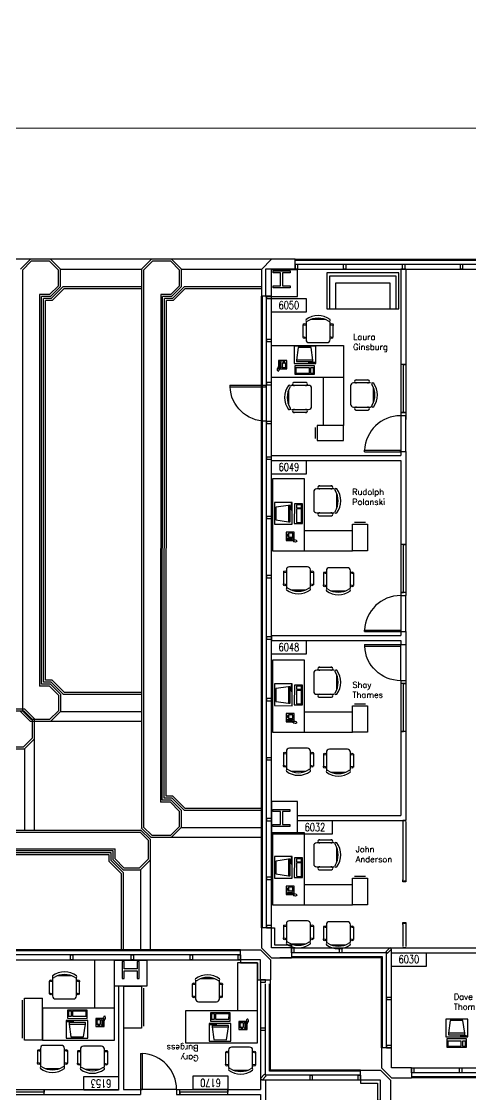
# Model space of a CAD drawing. Header units: millimetres. Extents: x 489553472 to 489553809, y 110504095 to 110504426.
# Drawn here: x 489553538.9 to 489553583.9, y 110504319.1 to 110504426.3 of the extents above; entities that cross this region are included whole.
import ezdxf
from ezdxf.enums import TextEntityAlignment as Align

# ---------------------------------------------------------------- set-up
doc = ezdxf.new("R2010")
doc.units = ezdxf.units.MM
for name, color, linetype in [('CHAIRS', 4, 'Continuous'), ('CPU', 6, 'Continuous'), ('DIM', 3, 'Continuous'), ('E-B-FURR', 6, 'Continuous'), ('E-B-GLAZ', 72, 'Continuous'), ('E-B-MULL', 8, 'Continuous'), ('E-B-SHEL', 2, 'Continuous'), ('E-C-HEAD', 5, 'Continuous'), ('E-F-DOOR', 3, 'Continuous'), ('E-F-SILL', 8, 'Continuous'), ('E-F-TERR', 4, 'Continuous'), ('E-S-COLM', 8, 'Continuous'), ('EMPLOYEE', 1, 'Continuous'), ('FURNITURE', 3, 'Continuous'), ('PANELS_201', 6, 'Continuous'), ('PHONES', 4, 'Continuous'), ('RMNUM', 40, 'Continuous')]:
    doc.layers.add(name, color=color, linetype=linetype)
doc.styles.add('ARCHITXT', font='simplex.shx')
doc.styles.add('ROMANS', font='romans', dxfattribs={"width": 0.75, "height": 8})
doc.styles.get("Standard").update_dxf_attribs({"font": 'arial.ttf'})
doc.dimstyles.new('ISO-25', dxfattribs={"dimscale": 3, "dimtxt": 2.5, "dimasz": 2.5, "dimexe": 1.25, "dimexo": 0.625, "dimtad": 1, "dimdsep": 46, "dimtxsty": 'Standard', "dimcen": 2.5, "dimadec": 0, "dimazin": 0, "dimtfac": 1, "dimtmove": 0, "dimatfit": 3, "dimfxl": 0, "dimarcsym": 0})

# ---------------------------------------------------------------- blocks, each defined once
blk = doc.blocks.new('DR-36')
for p, q in [((0, 36), (0, 0)), ((0, 36), (1.5, 36)), ((1.5, 36), (1.5, 0)), ((0, 0), (1.5, 0))]:
    blk.add_line(p, q)
blk.add_arc((0, 0), 36, 0, 87.6141)
blk = doc.blocks.new('RMNUM')
at = {"layer": 'RMNUM'}
blk.add_lwpolyline([(-16.33354, 6.674702), (18.388073, 6.674702), (18.388073, -6.982766), (-16.33354, -6.982766), (-16.33354, 6.674702)], dxfattribs=at)
at = {"layer": 'RMNUM', "style": 'ROMANS', "width": 0.75}
blk.add_attdef('NUMBER', text='', height=8, dxfattribs=at).set_placement((1.027267, 0.114097), align=Align.MIDDLE_CENTER)
blk = doc.blocks.new('RECTANG')
for p, q in [((1, 1), (0, 1)), ((0, 1), (0, 0)), ((1, 0), (1, 1)), ((0, 0), (1, 0))]:
    blk.add_line(p, q)
blk = doc.blocks.new('FNPHONE')
for p, q in [((-9.1, 0.2), (-9.7, 0)), ((-8.9, 0.6), (-9.5, 0.4)), ((-8.7, 1), (-9.3, 0.8)), ((-8.5, 1.4), (-9.1, 1.2)), ((-8.3, 1.8), (-8.9, 1.6)), ((-7.1, 0.6), (-7.5, -0.6)), ((-7.3, 6.5), (-7.3, 1.5)), ((-6.3, 6.5), (-6.3, 1.5)), ((-3.9, 4.8), (-3.9, 4.8)), ((-3.9, 3.9), (-3.9, 3.9)), ((-3.9, 3), (-3.9, 3)), ((-3.9, 2), (-3.9, 2)), ((-2.9, 4.8), (-2.9, 4.8)), ((-2.9, 3.9), (-2.9, 3.9)), ((-2.9, 3), (-2.9, 3)), ((-2.9, 2), (-2.9, 2)), ((-2, 4.8), (-2, 4.8)), ((-2, 3.9), (-2, 3.9)), ((-2, 3), (-2, 3)), ((-2, 2), (-2, 2)), ((-9.3, -0.2), (-9.9, -0.4)), ((-9.3, -0.6), (-9.9, -0.8)), ((-9.3, -1), (-9.9, -1.2)), ((-9.3, -1.4), (-9.9, -1.6)), ((-9.1, -1.8), (-9.7, -2)), ((-8.9, -2.2), (-9.5, -2.4)), ((-8.4, -2.5), (-9, -2.7)), ((-7.9, -2), (-8.5, -2.2)), ((-7.7, -1.6), (-8.3, -1.8)), ((-7.5, -1.2), (-8.1, -1.4)), ((-7.3, -0.8), (-7.9, -1))]:
    blk.add_line(p, q)
for centre, start, end in [((-6.8, 6.5), 298.4915, 241.5085), ((-6.8, 1.5), 118.4915, 61.5085)]:
    blk.add_arc(centre, 1.05, start, end)
for p, xscale, yscale, zscale in [((-8.2, 0), 8.20528234483245, 8.104073169521023, 8.20528234483245), ((-4.8, 1.3), 3.75, 4.375, 3.75), ((-4, 6.7), 2.03125, 0.46875, 2.03125)]:
    blk.add_blockref('RECTANG', p, dxfattribs=dict(xscale=xscale, yscale=yscale, zscale=zscale))
blk = doc.blocks.new('DESK3')
for p, q in [((72, 0), (0, 0)), ((0, 0), (0, -80)), ((72, -32), (72, 0)), ((0, -32), (72, -32)), ((20, -80), (20, -32)), ((0, -80), (20, -80))]:
    blk.add_line(p, q)
blk = doc.blocks.new('FC15X27A')
for p, q in [((7.53125, 0), (-7.53125, 0)), ((-7.53125, 0), (-7.53125, -26.5)), ((7.53125, -26.5), (7.53125, 0)), ((-7.53125, -26.5), (7.53125, -26.5)), ((-5.53125, -28.5), (5.53125, -28.5))]:
    blk.add_line(p, q)
blk = doc.blocks.new('CHAIR7')
for p, q in [((20, 12), (3, 12)), ((5.1, 15), (17.9, 15)), ((0, 9), (0, -9)), ((23, -7.4), (23, 7.4)), ((3, -12), (20, -12)), ((5.1, -15), (17.9, -15))]:
    blk.add_line(p, q)
for centre, radius, start, end in [((3, 9), 3, 90, 180), ((5.6, 13.5), 1.56, 73.7398, 286.2602), ((17.4, 13.5), 1.56, 253.7398, 106.2602), ((20, 9), 3, 62.4156, 90), ((22.3, 11.1), 1.1, 53.3099, 212.0274), ((7, 0), 20, 323.1301, 36.8699), ((4.8, 0), 19.6, 327.5758, 32.4242), ((3, -9), 3, 180, 270), ((22.3, -11.1), 1.1, 147.9726, 306.6901), ((5.6, -13.5), 1.56, 73.7398, 286.2602), ((17.4, -13.5), 1.56, 253.7398, 106.2602), ((20, -9), 3, 270, 297.5844)]:
    blk.add_arc(centre, radius, start, end)
blk = doc.blocks.new('IBMAT', base_point=(61, 306))
for p, q in [((75, 307), (75, 306)), ((81, 307), (75, 307)), ((81, 306), (81, 307))]:
    blk.add_line(p, q)
at = {"xscale": 21, "yscale": 17, "zscale": 21}
blk.add_blockref('RECTANG', (61, 306), dxfattribs=at)
blk = doc.blocks.new('KEYBOARD', base_point=(60, 294))
for p, xscale, yscale, zscale in [((60, 294), 19, 8, 19), ((61, 295), 13, 5, 13), ((75, 295), 3, 5, 3)]:
    blk.add_blockref('RECTANG', p, dxfattribs=dict(xscale=xscale, yscale=yscale, zscale=zscale))
blk = doc.blocks.new('COMPUTER')
for p, q in [((-6.6, 16.2), (-8.5, 3.5)), ((6.1, 16.2), (-6.6, 16.2)), ((8, 3.5), (6.1, 16.2)), ((-8.5, 3.5), (-8.5, 2)), ((8, 3.5), (-8.5, 3.5)), ((-8.5, 2), (8, 2)), ((8, 2), (8, 3.5))]:
    blk.add_line(p, q)
at = {"xscale": 1.033846153846154, "yscale": 1.033846153846154, "zscale": 1.033846153846154}
for name, p in [('IBMAT', (-10.9, 0)), ('KEYBOARD', (-10, -10.5))]:
    blk.add_blockref(name, p, dxfattribs=at)
blk = doc.blocks.new('SOFA2')
for p, q in [((-36, 0), (-36, -36)), ((36, 0), (-36, 0)), ((36, -36), (36, 0)), ((-33, -36), (-33, -3)), ((-33, -3), (33, -3)), ((-27, -36), (-27, -10)), ((-27, -10), (27, -10)), ((27, -10), (27, -36)), ((33, -3), (33, -36)), ((-36, -36), (36, -36))]:
    blk.add_line(p, q)
blk = doc.blocks.new('FC42X18D')
for p, q in [((-21, 0), (-21, -18)), ((-21, 0), (21, 0)), ((21, -18), (21, 0)), ((-21, -18), (21, -18)), ((-19, -20), (19, -20))]:
    blk.add_line(p, q)
blk = doc.blocks.new('*D19')
at = {"layer": 'Defpoints', "color": 0, "transparency": 16777216}
for p in [(489553710.95, 110504415.72), (489553527.06, 110504401.46), (489553710.96, 110504401.54)]:
    blk.add_point(p, dxfattribs=at)
at = {"layer": 'DIM', "color": 0, "lineweight": -2, "transparency": 16777216}
for p, q in [((489553527.06, 110504403.34), (489553527.05, 110504419.39)), ((489553710.96, 110504403.41), (489553710.95, 110504419.47)), ((489553534.55, 110504415.65), (489553703.45, 110504415.71))]:
    blk.add_line(p, q, dxfattribs=at)
at = {"layer": 'DIM', "color": 0, "transparency": 16777216}
for points in [[(489553534.55, 110504416.9), (489553534.55, 110504414.4), (489553527.05, 110504415.64)], [(489553703.45, 110504416.96), (489553703.45, 110504414.46), (489553710.95, 110504415.72)]]:
    blk.add_solid(points, dxfattribs=at)
at = {"layer": 'DIM', "color": 0, "transparency": 16777216, "insert": (489553619, 110504421.38), "char_height": 7.5, "attachment_point": 5, "rotation": 0.0234}
blk.add_mtext('188', dxfattribs=at)
blk = doc.blocks.new('*D20')
at = {"layer": 'Defpoints', "color": 0, "transparency": 16777216}
for p in [(489553526.86, 110504401.54), (489553482.32, 110504115.51), (489553565.05, 110504115.51)]:
    blk.add_point(p, dxfattribs=at)
at = {"layer": 'DIM', "color": 0, "lineweight": -2, "transparency": 16777216}
for p, q in [((489553524.98, 110504401.54), (489553478.57, 110504401.54)), ((489553482.32, 110504394.04), (489553482.32, 110504123.01)), ((489553563.17, 110504115.51), (489553478.57, 110504115.51))]:
    blk.add_line(p, q, dxfattribs=at)
at = {"layer": 'DIM', "color": 0, "transparency": 16777216}
for points in [[(489553481.07, 110504394.04), (489553483.57, 110504394.04), (489553482.32, 110504401.54)], [(489553481.07, 110504123.01), (489553483.57, 110504123.01), (489553482.32, 110504115.51)]]:
    blk.add_solid(points, dxfattribs=at)
at = {"layer": 'DIM', "color": 0, "transparency": 16777216, "insert": (489553476.61, 110504258.53), "char_height": 7.5, "attachment_point": 5, "rotation": 90}
blk.add_mtext('288', dxfattribs=at)

msp = doc.modelspace()

# ---------------------------------------------------------------- linework, layer by layer
at = {"layer": 'E-B-FURR'}
for p, q in [((489553566.3561563, 110504401.5370992), (489553599.5561564, 110504401.5370992)), ((489553577.4082165, 110504401.5370992), (489553576.8997891, 110504401.5370992)), ((489553576.9082165, 110504401.5370992), (489553576.9082165, 110504386.5331444)), ((489553577.4082165, 110504401.5370992), (489553577.4082165, 110504386.5331444)), ((489553563.9619837, 110504335.7370992), (489553563.9619837, 110504398.8370992)), ((489553576.9082165, 110504387.2183547), (489553577.4082165, 110504387.2183547)), ((489553576.9082165, 110504386.9183547), (489553577.4082165, 110504386.9183547)), ((489553563.9644787, 110504382.9331444), (489553576.9082165, 110504382.9331444)), ((489553563.9644787, 110504382.4233668), (489553563.9644787, 110504382.9233668)), ((489553576.9082165, 110504383.3183547), (489553576.9082165, 110504382.9331444)), ((489553576.9082165, 110504383.3183547), (489553577.4082165, 110504383.3183547)), ((489553577.4082165, 110504383.3183547), (489553577.4082165, 110504368.9488018)), ((489553563.9644787, 110504382.4331444), (489553576.9082165, 110504382.4331444)), ((489553576.9082165, 110504382.4331444), (489553576.9082165, 110504368.9488018)), ((489553576.9082165, 110504368.9488018), (489553577.4082165, 110504368.9488018)), ((489553563.9619837, 110504364.9342538), (489553576.9082165, 110504364.9342538)), ((489553563.9619837, 110504364.9301882), (489553563.9619837, 110504364.4301882)), ((489553563.9619837, 110504364.4342538), (489553576.9082165, 110504364.4342538)), ((489553576.9082165, 110504365.3488018), (489553577.4082165, 110504365.3488018)), ((489553576.9082165, 110504365.3488018), (489553576.9082165, 110504364.9342538)), ((489553576.9082165, 110504364.4342538), (489553576.9082165, 110504364.0488018)), ((489553577.4082165, 110504365.3488018), (489553577.4082165, 110504364.0488018)), ((489553576.9082165, 110504364.0488018), (489553577.4082165, 110504364.0488018)), ((489553576.8915107, 110504360.4460473), (489553577.3915107, 110504360.4460473)), ((489553576.9082165, 110504360.4488018), (489553576.9082165, 110504346.9342538)), ((489553576.9082165, 110504360.4488018), (489553577.4082165, 110504360.4488018)), ((489553577.4082165, 110504360.4488018), (489553577.4082165, 110504346.4342538)), ((489553566.5672643, 110504346.9342538), (489553576.9082165, 110504346.9342538)), ((489553566.5672643, 110504346.4342538), (489553577.4082165, 110504346.4342538)), ((489553563.9648679, 110504345.1024124), (489553566.5672643, 110504345.1024124)), ((489553565.9561564, 110504333.7370992), (489553575.7970574, 110504333.7370992)), ((489553575.8198954, 110504333.7370992), (489553595.0561564, 110504333.7370992)), ((489553575.9561564, 110504323.7370992), (489553575.9561564, 110504333.5780002)), ((489553575.9561564, 110504333.2370992), (489553594.5561564, 110504333.2370992)), ((489553560.8485221, 110504332.5064804), (489553497.7485221, 110504332.5064804)), ((489553551.4832089, 110504332.5035961), (489553551.4832089, 110504329.9011998)), ((489553562.8485221, 110504330.5123077), (489553562.8485221, 110504320.6714067)), ((489553548.6461467, 110504329.9011998), (489553548.6461467, 110504319.5602476)), ((489553549.1461467, 110504329.9011998), (489553549.1461467, 110504319.5602476)), ((489553577.9561564, 110504321.7370992), (489553587.7970574, 110504321.7370992)), ((489553562.8433888, 110504320.6870718), (489553562.8433888, 110504319.5602476)), ((489553572.8485221, 110504320.5123077), (489553563.0076211, 110504320.5123077)), ((489553563.3433888, 110504320.5123077), (489553563.3433888, 110504299.9721322)), ((489553536.1368195, 110504319.5602476), (489553548.6461467, 110504319.5602476)), ((489553549.1461467, 110504319.5602476), (489553550.8485221, 110504319.5602476)), ((489553550.8485221, 110504319.5602476), (489553550.8485221, 110504319.0602476)), ((489553554.4485221, 110504319.5602476), (489553562.8433888, 110504319.5602476)), ((489553554.4485221, 110504319.5602476), (489553554.4485221, 110504319.0602476)), ((489553536.1368195, 110504319.0602476), (489553550.8485221, 110504319.0602476)), ((489553554.4485221, 110504319.0602476), (489553562.8433888, 110504319.0602476)), ((489553562.8433888, 110504319.0602476), (489553562.8433888, 110504299.4721322))]:
    msp.add_line(p, q, dxfattribs=at)
msp.add_lwpolyline([(489553566.5672643, 110504401.5370992), (489553563.3672643, 110504401.5370992), (489553563.3672643, 110504398.8370992), (489553566.5672643, 110504398.8370992)], close=True, dxfattribs=at)
for points in [[(489553566.5672643, 110504348.3370992), (489553563.9648679, 110504348.3370992), (489553563.9648679, 110504345.1024124)], [(489553566.5672643, 110504345.1024124), (489553566.5672643, 110504348.3370992)], [(489553563.9561564, 110504335.7370992), (489553564.2561564, 110504335.7370992), (489553564.2561564, 110504334.0370992), (489553565.9561564, 110504334.0370992), (489553565.9561564, 110504333.7370992)], [(489553548.2485221, 110504329.9011998), (489553548.2485221, 110504332.5035961), (489553551.4832089, 110504332.5035961)], [(489553560.8485221, 110504332.5123077), (489553560.8485221, 110504332.2123077), (489553562.5485221, 110504332.2123077), (489553562.5485221, 110504330.5123077), (489553562.8485221, 110504330.5123077)], [(489553551.4832089, 110504329.9011998), (489553548.2485221, 110504329.9011998)], [(489553572.8485221, 110504320.5123077), (489553572.8485221, 110504320.2123077), (489553574.5485221, 110504320.2123077), (489553574.5485221, 110504318.5123077), (489553574.8485221, 110504318.5123077)]]:
    msp.add_lwpolyline(points, dxfattribs=at)
at = {"layer": 'E-B-GLAZ'}
for p, q in [((489553566.3561563, 110504402.5370992), (489553599.5561564, 110504402.5370992)), ((489553566.3561563, 110504402.4370992), (489553599.5561564, 110504402.4370992)), ((489553566.3561563, 110504402.0370992), (489553599.5561564, 110504402.0370992)), ((489553562.9561564, 110504335.7370992), (489553562.9561564, 110504398.8475655)), ((489553563.0561564, 110504335.7370992), (489553563.0561564, 110504398.8475655)), ((489553563.4561564, 110504335.7370992), (489553563.4561564, 110504398.8370992)), ((489553562.9561564, 110504344.7370992), (489553552.9561564, 110504344.7370992)), ((489553560.8485221, 110504333.5123077), (489553497.7380558, 110504333.5123077)), ((489553560.8485221, 110504333.4123077), (489553497.7380558, 110504333.4123077)), ((489553575.4561564, 110504333.2370992), (489553565.9561564, 110504333.2370992)), ((489553575.4561564, 110504323.7370992), (489553575.4561564, 110504333.2370992)), ((489553560.8485221, 110504333.0123077), (489553497.7485221, 110504333.0123077)), ((489553574.194634, 110504332.7370992), (489553564.794634, 110504332.7370992)), ((489553575.0561564, 110504332.8370992), (489553565.9561564, 110504332.8370992)), ((489553574.9561564, 110504332.7370992), (489553565.9561564, 110504332.7370992)), ((489553574.9561564, 110504323.7370992), (489553574.9561564, 110504332.7370992)), ((489553575.0561564, 110504323.7370992), (489553575.0561564, 110504332.8370992)), ((489553563.3485221, 110504321.0123077), (489553563.3485221, 110504330.1123077)), ((489553563.7485221, 110504321.4123077), (489553563.7485221, 110504330.1123077)), ((489553563.8485221, 110504321.5123077), (489553563.8485221, 110504330.5123077)), ((489553572.8485221, 110504321.4123077), (489553563.7485221, 110504321.4123077)), ((489553572.8485221, 110504321.5123077), (489553563.8485221, 110504321.5123077)), ((489553572.8485221, 110504321.0123077), (489553563.3485221, 110504321.0123077)), ((489553587.4561564, 110504321.2370992), (489553577.9561564, 110504321.2370992)), ((489553587.0561564, 110504320.8370992), (489553577.9561564, 110504320.8370992)), ((489553586.9561564, 110504320.7370992), (489553577.9561564, 110504320.7370992))]:
    msp.add_line(p, q, dxfattribs=at)
for points in [[(489553577.4082165, 110504387.2183547), (489553576.9082165, 110504387.2183547), (489553577.1720812, 110504387.2183547), (489553577.1720812, 110504392.0183547), (489553577.4082165, 110504392.0183547), (489553576.9082165, 110504392.0183547)], [(489553577.4082165, 110504369.2274058), (489553576.9082165, 110504369.2274058), (489553577.1720812, 110504369.2274058), (489553577.1720812, 110504374.0274058), (489553577.4082165, 110504374.0274058), (489553576.9082165, 110504374.0274058)], [(489553577.4082165, 110504355.3488018), (489553576.9082165, 110504355.3488018), (489553577.1720812, 110504355.3488018), (489553577.1720812, 110504360.1488018), (489553577.4082165, 110504360.1488018), (489553576.9082165, 110504360.1488018)], [(489553541.2368195, 110504319.0602476), (489553541.2368195, 110504319.5602476), (489553541.2368195, 110504319.2963829), (489553536.4368195, 110504319.2963829), (489553536.4368195, 110504319.0602476), (489553536.4368195, 110504319.5602476)], [(489553559.5952334, 110504319.0602476), (489553559.5952334, 110504319.5602476), (489553559.5952334, 110504319.2963829), (489553554.7952334, 110504319.2963829), (489553554.7952334, 110504319.0602476), (489553554.7952334, 110504319.5602476)]]:
    msp.add_lwpolyline(points, dxfattribs=at)
at = {"layer": 'E-B-MULL'}
for points in [[(489553566.5679542, 110504402.0370992), (489553566.5679542, 110504401.5370992), (489553566.3429542, 110504401.5370992), (489553566.3429542, 110504402.0370992)], [(489553571.3811564, 110504402.0370992), (489553571.3811564, 110504401.5370992), (489553571.1561564, 110504401.5370992), (489553571.1561564, 110504402.0370992)], [(489553577.2811564, 110504402.0370992), (489553577.2811564, 110504401.5370992), (489553577.0561564, 110504401.5370992), (489553577.0561564, 110504402.0370992)], [(489553583.0686564, 110504402.0370992), (489553583.0686564, 110504401.5370992), (489553582.8436564, 110504401.5370992), (489553582.8436564, 110504402.0370992)], [(489553563.4561564, 110504398.6120992), (489553563.9561564, 110504398.6120992), (489553563.9561564, 110504398.8370992), (489553563.4561564, 110504398.8370992)], [(489553563.4561564, 110504394.3131678), (489553563.9561564, 110504394.3131678), (489553563.9561564, 110504394.5381678), (489553563.4561564, 110504394.5381678)], [(489553563.4541067, 110504389.9911653), (489553563.9541067, 110504389.9911653), (489553563.9541067, 110504390.2161653), (489553563.4541067, 110504390.2161653)], [(489553563.4541067, 110504386.1134358), (489553563.9541067, 110504386.1134358), (489553563.9541067, 110504386.3384358), (489553563.4541067, 110504386.3384358)], [(489553563.4561564, 110504382.5524257), (489553563.9561564, 110504382.5524257), (489553563.9561564, 110504382.7774257), (489553563.4561564, 110504382.7774257)], [(489553563.4561564, 110504376.6238476), (489553563.9561564, 110504376.6238476), (489553563.9561564, 110504376.8488476), (489553563.4561564, 110504376.8488476)], [(489553563.4561564, 110504370.7029873), (489553563.9561564, 110504370.7029873), (489553563.9561564, 110504370.9279873), (489553563.4561564, 110504370.9279873)], [(489553563.4561564, 110504364.567033), (489553563.9561564, 110504364.567033), (489553563.9561564, 110504364.792033), (489553563.4561564, 110504364.792033)], [(489553563.4561564, 110504358.4142164), (489553563.9561564, 110504358.4142164), (489553563.9561564, 110504358.6392164), (489553563.4561564, 110504358.6392164)], [(489553563.4561564, 110504352.4992365), (489553563.9561564, 110504352.4992365), (489553563.9561564, 110504352.7242365), (489553563.4561564, 110504352.7242365)], [(489553563.4561564, 110504346.4313568), (489553563.9561564, 110504346.4313568), (489553563.9561564, 110504346.6563568), (489553563.4561564, 110504346.6563568)], [(489553563.4561564, 110504340.5450497), (489553563.9561564, 110504340.5450497), (489553563.9561564, 110504340.7700497), (489553563.4561564, 110504340.7700497)], [(489553563.4561564, 110504335.7370992), (489553563.9561564, 110504335.7370992), (489553563.9561564, 110504335.9620992), (489553563.4561564, 110504335.9620992)], [(489553565.9561564, 110504333.2370992), (489553565.9561564, 110504333.7370992), (489553566.1811564, 110504333.7370992), (489553566.1811564, 110504333.2370992)], [(489553570.7641069, 110504333.2370992), (489553570.7641069, 110504333.7370992), (489553570.9891069, 110504333.7370992), (489553570.9891069, 110504333.2370992)], [(489553575.5357059, 110504333.1575497), (489553575.9561564, 110504333.5780002), (489553575.7970574, 110504333.7370992), (489553575.3766069, 110504333.3166487)], [(489553575.5357059, 110504333.1575497), (489553575.9561564, 110504333.5780002), (489553575.7970574, 110504333.7370992), (489553575.3766069, 110504333.3166487)], [(489553544.0863848, 110504333.0123077), (489553544.0863848, 110504332.5123077), (489553543.8613848, 110504332.5123077), (489553543.8613848, 110504333.0123077)], [(489553550.1542645, 110504333.0123077), (489553550.1542645, 110504332.5123077), (489553549.9292645, 110504332.5123077), (489553549.9292645, 110504333.0123077)], [(489553556.0405716, 110504333.0123077), (489553556.0405716, 110504332.5123077), (489553555.8155716, 110504332.5123077), (489553555.8155716, 110504333.0123077)], [(489553560.8485221, 110504333.0123077), (489553560.8485221, 110504332.5123077), (489553560.6235221, 110504332.5123077), (489553560.6235221, 110504333.0123077)], [(489553563.3485221, 110504330.5123077), (489553562.8485221, 110504330.5123077), (489553562.8485221, 110504330.2873077), (489553563.3485221, 110504330.2873077)], [(489553575.4561564, 110504328.5450497), (489553575.9561564, 110504328.5450497), (489553575.9561564, 110504328.7700497), (489553575.4561564, 110504328.7700497)], [(489553563.3485221, 110504325.7043572), (489553562.8485221, 110504325.7043572), (489553562.8485221, 110504325.4793572), (489553563.3485221, 110504325.4793572)], [(489553575.4561564, 110504323.7370992), (489553575.9561564, 110504323.7370992), (489553575.9561564, 110504323.9620992), (489553575.4561564, 110504323.9620992)], [(489553577.9561564, 110504321.2370992), (489553577.9561564, 110504321.7370992), (489553578.1811564, 110504321.7370992), (489553578.1811564, 110504321.2370992)], [(489553582.7641069, 110504321.2370992), (489553582.7641069, 110504321.7370992), (489553582.9891069, 110504321.7370992), (489553582.9891069, 110504321.2370992)], [(489553563.4280716, 110504320.9327582), (489553563.0076211, 110504320.5123077), (489553562.8485221, 110504320.6714067), (489553563.2689726, 110504321.0918572)], [(489553568.0405716, 110504321.0123077), (489553568.0405716, 110504320.5123077), (489553567.8155716, 110504320.5123077), (489553567.8155716, 110504321.0123077)], [(489553572.8485221, 110504321.0123077), (489553572.8485221, 110504320.5123077), (489553572.6235221, 110504320.5123077), (489553572.6235221, 110504321.0123077)]]:
    msp.add_lwpolyline(points, close=True, dxfattribs=at)
at = {"layer": 'E-B-SHEL'}
for p, q in [((489553563.9601464, 110504402.5370992), (489553562.9561564, 110504401.5331092)), ((489553566.3231062, 110504402.5370992), (489553563.9249936, 110504402.5370992)), ((489553566.3261042, 110504401.5331092), (489553566.3261042, 110504402.5331092)), ((489553562.9561564, 110504401.5331092), (489553562.9561564, 110504398.8475655)), ((489553566.3561563, 110504401.5370992), (489553563.5561564, 110504401.5370992)), ((489553566.3561563, 110504401.538101), (489553563.5929589, 110504401.538101)), ((489553563.9561564, 110504398.8475655), (489553563.9561564, 110504401.5331092)), ((489553563.9561564, 110504401.5331092), (489553566.5727367, 110504401.5331092)), ((489553563.9561564, 110504398.8475655), (489553562.9561564, 110504398.8475655)), ((489553562.9561564, 110504335.7370992), (489553562.9561564, 110504333.7370992)), ((489553563.9561564, 110504335.7370992), (489553562.9561564, 110504335.7370992)), ((489553563.9561564, 110504333.7370992), (489553563.9561564, 110504335.7370992)), ((489553560.8485221, 110504332.5123077), (489553560.8485221, 110504333.5123077)), ((489553560.8485221, 110504333.5123077), (489553562.8485221, 110504333.5123077)), ((489553562.8485221, 110504333.5123077), (489553563.8485221, 110504332.5123077)), ((489553562.9561564, 110504333.7370992), (489553563.9561564, 110504332.7370992)), ((489553565.9561564, 110504333.7370992), (489553563.9561564, 110504333.7370992)), ((489553565.9561564, 110504333.7370992), (489553565.9561564, 110504332.7370992)), ((489553562.8485221, 110504332.5123077), (489553560.8485221, 110504332.5123077)), ((489553562.8485221, 110504330.5123077), (489553562.8485221, 110504332.5123077)), ((489553563.8485221, 110504332.5123077), (489553563.8485221, 110504330.5123077)), ((489553563.9561564, 110504332.7370992), (489553565.9561564, 110504332.7370992)), ((489553562.8485221, 110504330.5123077), (489553563.8485221, 110504330.5123077)), ((489553575.9561564, 110504323.7370992), (489553574.9561564, 110504323.7370992)), ((489553574.9561564, 110504323.7370992), (489553574.9561564, 110504321.7370992)), ((489553575.9561564, 110504321.7370992), (489553575.9561564, 110504323.7370992)), ((489553572.8485221, 110504321.5123077), (489553574.8485221, 110504321.5123077)), ((489553572.8485221, 110504320.5123077), (489553572.8485221, 110504321.5123077)), ((489553574.8485221, 110504321.5123077), (489553575.8485221, 110504320.5123077)), ((489553574.9561564, 110504321.7370992), (489553575.9561564, 110504320.7370992)), ((489553577.9561564, 110504321.7370992), (489553575.9561564, 110504321.7370992)), ((489553577.9561564, 110504321.7370992), (489553577.9561564, 110504320.7370992)), ((489553574.8485221, 110504320.5123077), (489553572.8485221, 110504320.5123077)), ((489553574.8485221, 110504318.5123077), (489553574.8485221, 110504320.5123077)), ((489553575.8485221, 110504320.5123077), (489553575.8485221, 110504318.5123077)), ((489553575.9561564, 110504320.7370992), (489553577.9561564, 110504320.7370992))]:
    msp.add_line(p, q, dxfattribs=at)
at = {"layer": 'E-C-HEAD'}
for p, q in [((489553563.4520636, 110504386.3782077), (489553563.4520636, 110504389.9782077)), ((489553576.9042054, 110504386.8776863), (489553576.9042054, 110504383.2776863)), ((489553577.4042054, 110504383.2776863), (489553577.4042054, 110504386.8776863)), ((489553576.8983126, 110504368.9173525), (489553576.8983126, 110504365.3173525)), ((489553577.3983126, 110504365.3173525), (489553577.3983126, 110504368.9173525)), ((489553576.9055487, 110504360.4294364), (489553576.9055487, 110504364.0294364)), ((489553577.4055487, 110504364.0294364), (489553577.4055487, 110504360.4294364)), ((489553554.465133, 110504319.5598347), (489553550.865133, 110504319.5598347))]:
    msp.add_line(p, q, dxfattribs=at)
at = {"layer": 'E-F-SILL'}
for points in [[(489553563.9561564, 110504346.0370992), (489553563.9561564, 110504346.0370992), (489553563.9561564, 110504346.0370992)], [(489553550.5485221, 110504332.5123077), (489553550.5485221, 110504332.5123077), (489553550.5485221, 110504332.5123077)]]:
    msp.add_lwpolyline(points, dxfattribs=at)
at = {"layer": 'E-F-TERR'}
for p, q in [((489553539.9780679, 110504402.5370992), (489553529.413663, 110504402.5370992)), ((489553538.8496914, 110504401.5447334), (489553539.8420573, 110504402.5370992)), ((489553539.8420573, 110504402.5370992), (489553538.8496914, 110504401.5447334)), ((489553539.9249, 110504402.3370992), (489553539.0496914, 110504401.4618907)), ((489553540.8920573, 110504402.5370992), (489553539.8420573, 110504402.5370992)), ((489553541.8420573, 110504402.5370992), (489553539.8420573, 110504402.5370992)), ((489553541.8420573, 110504402.5370992), (489553539.8420573, 110504402.5370992)), ((489553541.7673371, 110504402.3370992), (489553539.9249, 110504402.3370992)), ((489553563.9601464, 110504402.5370992), (489553541.407198, 110504402.5370992)), ((489553542.6496913, 110504401.4547449), (489553541.7673371, 110504402.3370992)), ((489553542.8496914, 110504401.5375876), (489553541.8496914, 110504402.5375876)), ((489553551.9639687, 110504402.5370992), (489553550.9716029, 110504401.5447334)), ((489553550.9716029, 110504401.5447334), (489553551.9639687, 110504402.5370992)), ((489553552.0468113, 110504402.3370992), (489553551.1716028, 110504401.4618907)), ((489553553.9639687, 110504402.5370992), (489553551.9639687, 110504402.5370992)), ((489553553.9639687, 110504402.5370992), (489553551.9639687, 110504402.5370992)), ((489553553.0139687, 110504402.5370992), (489553551.9639687, 110504402.5370992)), ((489553553.8892485, 110504402.3370992), (489553552.0468113, 110504402.3370992)), ((489553554.7716029, 110504401.4547449), (489553553.8892485, 110504402.3370992)), ((489553554.9716029, 110504401.5375876), (489553553.9716029, 110504402.5375876)), ((489553539.0496914, 110504401.4618907), (489553539.0496914, 110504357.4123077)), ((489553542.6496913, 110504399.8878928), (489553542.6496913, 110504401.4547449)), ((489553542.8496914, 110504399.8050501), (489553542.8496914, 110504401.5375876)), ((489553542.8496914, 110504401.5370992), (489553550.9716029, 110504401.5370992)), ((489553550.9716029, 110504401.5447334), (489553550.9716029, 110504345.6949074)), ((489553551.1716028, 110504401.4618907), (489553551.1716028, 110504345.7777501)), ((489553554.7716029, 110504399.8878928), (489553554.7716029, 110504401.4547449)), ((489553554.9716029, 110504399.8050501), (489553554.9716029, 110504401.5375876)), ((489553554.9716029, 110504401.5370992), (489553562.9601464, 110504401.5370992)), ((489553541.7668487, 110504399.0050501), (489553542.6496913, 110504399.8878928)), ((489553541.8496914, 110504398.8050501), (489553542.8496914, 110504399.8050501)), ((489553541.9325342, 110504398.6050501), (489553543.1325341, 110504399.8050501)), ((489553543.1325341, 110504399.8050501), (489553550.9716029, 110504399.8050501)), ((489553553.8887602, 110504399.0050501), (489553554.7716029, 110504399.8878928)), ((489553553.9716029, 110504398.8050501), (489553554.9716029, 110504399.8050501)), ((489553554.0544456, 110504398.6050501), (489553555.2544456, 110504399.8050501)), ((489553555.2544456, 110504399.8050501), (489553562.9561564, 110504399.8050501)), ((489553540.7561564, 110504399.0050501), (489553540.7561564, 110504359.8691483)), ((489553541.7668487, 110504399.0050501), (489553540.7561564, 110504399.0050501)), ((489553540.9496914, 110504360.0691483), (489553540.9496914, 110504398.8050501)), ((489553541.8496914, 110504398.8050501), (489553540.9496914, 110504398.8050501)), ((489553542.0153769, 110504398.4050501), (489553543.2153769, 110504399.6050501)), ((489553543.2153769, 110504399.6050501), (489553550.9716029, 110504399.6050501)), ((489553552.8780679, 110504399.0050501), (489553552.8450502, 110504348.2676084)), ((489553553.8887602, 110504399.0050501), (489553552.8780679, 110504399.0050501)), ((489553553.0385853, 110504348.4676084), (489553553.0716029, 110504398.8050501)), ((489553553.9716029, 110504398.8050501), (489553553.0716029, 110504398.8050501)), ((489553554.1372883, 110504398.4050501), (489553555.3372883, 110504399.6050501)), ((489553555.3372883, 110504399.6050501), (489553562.9561564, 110504399.6050501)), ((489553541.1496913, 110504360.2691483), (489553541.1496913, 110504398.6050501)), ((489553541.9325342, 110504398.6050501), (489553541.1496913, 110504398.6050501)), ((489553541.3496914, 110504360.4691483), (489553541.3496914, 110504398.4050501)), ((489553542.0153769, 110504398.4050501), (489553541.3496914, 110504398.4050501)), ((489553553.2385853, 110504348.6676084), (489553553.2716029, 110504398.6050501)), ((489553554.0544456, 110504398.6050501), (489553553.2716029, 110504398.6050501)), ((489553553.4385853, 110504348.8676084), (489553553.4716029, 110504398.4050501)), ((489553554.1372883, 110504398.4050501), (489553553.4716029, 110504398.4050501)), ((489553541.8496914, 110504360.0691483), (489553540.9496914, 110504360.0691483)), ((489553541.9325342, 110504360.2691483), (489553541.1496913, 110504360.2691483)), ((489553542.0153769, 110504360.4691483), (489553541.3496914, 110504360.4691483)), ((489553541.8496914, 110504360.0691483), (489553542.8496914, 110504359.0691483)), ((489553541.9325342, 110504360.2691483), (489553543.1325341, 110504359.0691483)), ((489553542.0153769, 110504360.4691483), (489553543.2153769, 110504359.2691483)), ((489553541.7668487, 110504359.8691483), (489553540.7561564, 110504359.8691483)), ((489553541.7668487, 110504359.8691483), (489553542.6496913, 110504358.9863056)), ((489553542.6496913, 110504358.9863056), (489553542.6496913, 110504357.4194535)), ((489553542.8496914, 110504359.0691483), (489553542.8496914, 110504357.3366108)), ((489553543.1325341, 110504359.0691483), (489553550.9711488, 110504359.0691483)), ((489553543.2153769, 110504359.2691483), (489553550.9711488, 110504359.2691483)), ((489553495.0408879, 110504357.6187727), (489553539.2561563, 110504357.6187727)), ((489553495.1237306, 110504357.4187727), (489553539.1733136, 110504357.4187727)), ((489553539.8420573, 110504356.3370992), (489553538.8496914, 110504357.329465)), ((489553539.9249, 110504356.5370992), (489553539.0496914, 110504357.4123077)), ((489553540.0485221, 110504356.5435641), (489553539.1733136, 110504357.4187727)), ((489553540.2485221, 110504356.6264068), (489553539.2561563, 110504357.6187727)), ((489553542.6496913, 110504357.4194535), (489553541.7673371, 110504356.5370992)), ((489553542.8496914, 110504357.3366108), (489553541.8496914, 110504356.3366108)), ((489553542.8496914, 110504357.3370992), (489553550.9716029, 110504357.3370992)), ((489553541.8420573, 110504356.3370992), (489553539.8420573, 110504356.3370992)), ((489553541.8420573, 110504356.3370992), (489553539.8420573, 110504356.3370992)), ((489553541.7673371, 110504356.5370992), (489553539.9249, 110504356.5370992)), ((489553540.0485221, 110504354.701127), (489553540.0485221, 110504356.5435641)), ((489553540.2485221, 110504354.6264068), (489553540.2485221, 110504356.6264068)), ((489553540.2485221, 110504354.6264068), (489553540.2485221, 110504356.6264068)), ((489553550.9716029, 110504356.3370992), (489553541.407198, 110504356.3370992)), ((489553539.1661678, 110504353.8187727), (489553540.0485221, 110504354.701127)), ((489553540.2485221, 110504345.4968612), (489553540.2485221, 110504355.0612661)), ((489553537.516473, 110504353.6187727), (489553539.2490105, 110504353.6187727)), ((489553537.5993157, 110504353.8187727), (489553539.1661678, 110504353.8187727)), ((489553539.2485221, 110504353.6187727), (489553539.2485221, 110504345.4968612)), ((489553539.2490105, 110504353.6187727), (489553540.2490105, 110504354.6187727)), ((489553553.8557425, 110504348.2676084), (489553552.8450502, 110504348.2676084)), ((489553553.9385853, 110504348.4676084), (489553553.0385853, 110504348.4676084)), ((489553554.021428, 110504348.6676084), (489553553.2385853, 110504348.6676084)), ((489553554.1042707, 110504348.8676084), (489553553.4385853, 110504348.8676084)), ((489553553.8557425, 110504348.2676084), (489553554.7385853, 110504347.3847657)), ((489553553.9385853, 110504348.4676084), (489553554.9385853, 110504347.4676084)), ((489553554.021428, 110504348.6676084), (489553555.221428, 110504347.4676084)), ((489553554.1042707, 110504348.8676084), (489553555.3042707, 110504347.6676084)), ((489553554.7385853, 110504347.3847657), (489553554.7385853, 110504345.8179136)), ((489553554.9385853, 110504347.4676084), (489553554.9385853, 110504345.7350708)), ((489553555.221428, 110504347.4676084), (489553563.0600427, 110504347.4676084)), ((489553555.3042707, 110504347.6676084), (489553563.0600427, 110504347.6676084)), ((489553495.0408879, 110504345.4968612), (489553550.8907139, 110504345.4968612)), ((489553495.1237306, 110504345.2968612), (489553550.8078712, 110504345.2968612)), ((489553551.650062, 110504344.4546703), (489553550.7748535, 110504345.3298788)), ((489553551.850062, 110504344.537513), (489553550.8576962, 110504345.5298788)), ((489553551.9309511, 110504344.7355593), (489553550.9385853, 110504345.7279251)), ((489553552.0137938, 110504344.9355593), (489553551.1385853, 110504345.8107678)), ((489553554.7385853, 110504345.8179136), (489553553.856231, 110504344.9355593)), ((489553554.9385853, 110504345.7350708), (489553553.9385853, 110504344.7350708)), ((489553554.9385853, 110504345.7355593), (489553563.0604967, 110504345.7355593)), ((489553551.650062, 110504342.6122331), (489553551.650062, 110504344.4546703)), ((489553551.850062, 110504342.537513), (489553551.850062, 110504344.537513)), ((489553551.850062, 110504342.537513), (489553551.850062, 110504344.537513)), ((489553553.9309511, 110504344.7355593), (489553551.9309511, 110504344.7355593)), ((489553553.9309511, 110504344.7355593), (489553551.9309511, 110504344.7355593)), ((489553553.856231, 110504344.9355593), (489553552.0137938, 110504344.9355593)), ((489553563.0604967, 110504344.7355593), (489553553.4960918, 110504344.7355593)), ((489553497.5805712, 110504343.5903962), (489553548.3180129, 110504343.6234139)), ((489553548.1180129, 110504343.4298788), (489553497.7805712, 110504343.3968612)), ((489553547.9180129, 110504343.2298788), (489553497.9805712, 110504343.1968612)), ((489553547.7180129, 110504343.0298788), (489553498.1805712, 110504342.9968612)), ((489553547.7180129, 110504342.3641934), (489553547.7180129, 110504343.0298788)), ((489553547.9180129, 110504342.4470361), (489553547.9180129, 110504343.2298788)), ((489553548.1180129, 110504342.5298788), (489553548.1180129, 110504343.4298788)), ((489553548.3180129, 110504342.6127216), (489553548.3180129, 110504343.6234139)), ((489553551.8485221, 110504333.5123077), (489553551.8485221, 110504343.5123077)), ((489553551.850062, 110504333.4079674), (489553551.850062, 110504342.9723722)), ((489553547.7180129, 110504342.3641934), (489553548.9180129, 110504341.1641934)), ((489553547.9180129, 110504342.4470361), (489553549.1180129, 110504341.2470361)), ((489553548.1180129, 110504342.5298788), (489553549.1180129, 110504341.5298788)), ((489553548.3180129, 110504342.6127216), (489553549.2008556, 110504341.7298788)), ((489553550.7677077, 110504341.7298788), (489553551.650062, 110504342.6122331)), ((489553550.8505505, 110504341.5298788), (489553551.8505505, 110504342.5298788)), ((489553548.9180129, 110504341.1641934), (489553548.9180129, 110504333.4084214)), ((489553549.1180129, 110504341.5298788), (489553550.8505505, 110504341.5298788)), ((489553549.1180129, 110504341.2470361), (489553549.1180129, 110504333.4084214)), ((489553549.2008556, 110504341.7298788), (489553550.7677077, 110504341.7298788)), ((489553550.850062, 110504341.5298788), (489553550.850062, 110504333.4079674))]:
    msp.add_line(p, q, dxfattribs=at)
at = {"layer": 'E-S-COLM'}
for points in [[(489553564.1172652, 110504401.1870992), (489553564.1172652, 110504401.3870992), (489553565.8172652, 110504401.3870992), (489553565.8172652, 110504401.1870992), (489553565.0672652, 110504401.1870992), (489553565.0672652, 110504399.8870992), (489553565.8172652, 110504399.8870992), (489553565.8172652, 110504399.6870992), (489553564.1172652, 110504399.6870992), (489553564.1172652, 110504399.8870992), (489553564.8672652, 110504399.8870992), (489553564.8672652, 110504401.1870992)], [(489553564.1061563, 110504347.3524124), (489553564.1061563, 110504347.5524124), (489553565.8061564, 110504347.5524124), (489553565.8061564, 110504347.3524124), (489553565.0561564, 110504347.3524124), (489553565.0561564, 110504346.0524124), (489553565.8061564, 110504346.0524124), (489553565.8061564, 110504345.8524124), (489553564.1061563, 110504345.8524124), (489553564.1061563, 110504346.0524124), (489553564.8561563, 110504346.0524124), (489553564.8561563, 110504347.3524124)], [(489553549.2332089, 110504332.3623077), (489553549.0332089, 110504332.3623077), (489553549.0332089, 110504330.6623077), (489553549.2332089, 110504330.6623077), (489553549.2332089, 110504331.4123077), (489553550.5332089, 110504331.4123077), (489553550.5332089, 110504330.6623077), (489553550.7332089, 110504330.6623077), (489553550.7332089, 110504332.3623077), (489553550.5332089, 110504332.3623077), (489553550.5332089, 110504331.6123077), (489553549.2332089, 110504331.6123077)]]:
    msp.add_lwpolyline(points, close=True, dxfattribs=at)
at = {"layer": 'PANELS_201', "linetype": 'Continuous'}
for points in [[(489553577.4082165, 110504346.4342538), (489553577.1082165, 110504346.4342538), (489553577.1082165, 110504346.4592538), (489553577.4082165, 110504346.4592538), (489553577.4082165, 110504346.4342538)], [(489553577.1082165, 110504346.3342538), (489553577.1082165, 110504340.5342538)], [(489553577.4082165, 110504346.3342538), (489553577.4082165, 110504340.5342538)], [(489553577.4082165, 110504340.5342538), (489553577.4082165, 110504340.4342538), (489553577.4082165, 110504340.3342538), (489553577.1082165, 110504340.3342538), (489553577.1082165, 110504340.5342538)], [(489553577.1082165, 110504340.4342538), (489553577.4082165, 110504340.4342538)], [(489553577.0955971, 110504336.0503519), (489553577.0955971, 110504336.1503519), (489553577.0955971, 110504336.2503519), (489553577.3955971, 110504336.2503519), (489553577.3955971, 110504336.0503519)], [(489553577.3955971, 110504336.1503519), (489553577.0955971, 110504336.1503519)], [(489553577.0955971, 110504336.0503519), (489553577.0955971, 110504333.8503519)], [(489553577.3955971, 110504336.0503519), (489553577.3955971, 110504333.8503519)], [(489553577.0955971, 110504333.7503519), (489553577.3955971, 110504333.7503519), (489553577.3955971, 110504333.7253519), (489553577.0955971, 110504333.7253519), (489553577.0955971, 110504333.7503519)]]:
    msp.add_lwpolyline(points, dxfattribs=at)

# ---------------------------------------------------------------- block references
at = {"xscale": 0.1, "yscale": 0.1, "zscale": 0.1}
for p, values in [((489553565.5895104, 110504397.944629), {'NUMBER': '6050'}), ((489553565.5978328, 110504381.7656741), {'NUMBER': '6049'}), ((489553565.5953377, 110504363.7667836), {'NUMBER': '6048'}), ((489553568.2006184, 110504345.7667836), {'NUMBER': '6032'}), ((489553577.5895104, 110504332.569629), {'NUMBER': '6030'})]:
    msp.add_blockref('RMNUM', p, dxfattribs=at).add_auto_attribs(values)
at = {"xscale": 0.1, "yscale": 0.1, "zscale": 0.1, "rotation": 180}
for p, values in [((489553547.0127926, 110504320.1703213), {'NUMBER': '6153'}), ((489553557.9618793, 110504320.2277178), {'NUMBER': '6170'})]:
    msp.add_blockref('RMNUM', p, dxfattribs=at).add_auto_attribs(values)
at = {"layer": 'CHAIRS', "lineweight": -3, "xscale": 0.1, "yscale": 0.1, "zscale": 0.1}
for p, rotation in [((489553568.6126143, 110504394.2097695), 90), ((489553567.9673706, 110504388.7344436), 180), ((489553566.6459579, 110504371.8031369), 270), ((489553570.6420559, 110504371.711492), 270), ((489553566.6459579, 110504353.668914), 270), ((489553570.6420559, 110504353.5772691), 270), ((489553566.6459579, 110504336.4251538), 270), ((489553570.6420559, 110504336.3335088), 270), ((489553543.2576958, 110504328.6170637), 89.99999999999999), ((489553557.5576958, 110504328.3257753), 89.99999999999999), ((489553542.0491344, 110504323.9737813), 270), ((489553546.0452324, 110504323.8821364), 270), ((489553560.8723342, 110504323.8012887), 270)]:
    msp.add_blockref('CHAIR7', p, dxfattribs=dict(at, rotation=rotation))
for p in [(489553571.8558313, 110504388.97624), (489553568.1814725, 110504378.3955312), (489553568.1814725, 110504360.2613083), (489553568.1814725, 110504343.017548)]:
    msp.add_blockref('CHAIR7', p, dxfattribs=at)
at = {"layer": 'CPU', "lineweight": -3, "xscale": 0.1, "yscale": 0.1, "zscale": 0.1}
for p in [(489553567.2999064, 110504392.1120992), (489553582.4947028, 110504324.834459)]:
    msp.add_blockref('COMPUTER', p, dxfattribs=at)
for p, rotation in [((489553566.0201695, 110504377.1457338), 89.84054487573727), ((489553566.0201695, 110504359.0115109), 89.84054487573727), ((489553566.0201695, 110504341.7677507), 89.84054487573727), ((489553544.5074931, 110504326.4557607), 179.8405448757372), ((489553558.8074932, 110504326.1644723), 179.8405448757372)]:
    msp.add_blockref('COMPUTER', p, dxfattribs=dict(at, rotation=rotation))
at = {"layer": 'E-F-DOOR', "yscale": 0.1, "zscale": 0.1, "rotation": 90}
for p, xscale in [((489553563.406157, 110504389.9530748), -0.1), ((489553576.8582989, 110504383.3028192), 0.1), ((489553576.8659672, 110504365.323618), 0.1), ((489553576.8732032, 110504364.0231709), -0.1)]:
    msp.add_blockref('DR-36', p, dxfattribs=dict(at, xscale=xscale))
at = {"layer": 'E-F-DOOR', "xscale": 0.1, "yscale": 0.1, "zscale": 0.1}
msp.add_blockref('DR-36', (489553550.8713985, 110504319.5620881), dxfattribs=at)
at = {"layer": 'FURNITURE', "lineweight": -3, "xscale": 0.1, "yscale": 0.1, "zscale": 0.1}
msp.add_blockref('SOFA2', (489553573.0985905, 110504401.1982953), dxfattribs=at)
at = {"layer": 'FURNITURE', "lineweight": -3, "yscale": 0.1, "zscale": 0.1}
for name, p, xscale, rotation in [('DESK3', (489553571.1622612, 110504393.9316603), -0.1, 359.9950299738794), ('FC15X27A', (489553571.1615673, 110504385.1785354), 0.1, 270), ('DESK3', (489553564.0680049, 110504373.4053988), 0.1, 89.99502997387958), ('FC15X27A', (489553572.8211299, 110504373.4047049), -0.1, 180), ('DESK3', (489553564.0680049, 110504355.2711759), 0.1, 89.99502997387958), ('FC15X27A', (489553572.8211299, 110504355.270482), -0.1, 180), ('DESK3', (489553564.0680049, 110504338.0274157), 0.1, 89.99502997387958), ('FC15X27A', (489553572.8211299, 110504338.0267217), -0.1, 180), ('DESK3', (489553548.2478282, 110504324.5035962), 0.1, 179.9950299738796), ('DESK3', (489553562.5478282, 110504324.2123077), 0.1, 179.9950299738796), ('FC42X18D', (489553549.1461467, 110504327.8011998), -0.1, 90), ('FC42X18D', (489553541.0478282, 110504326.6042207), -0.1, 270)]:
    msp.add_blockref(name, p, dxfattribs=dict(at, xscale=xscale, rotation=rotation))
at = {"layer": 'PHONES', "lineweight": -3, "xscale": 0.1, "yscale": 0.1, "zscale": 0.1}
msp.add_blockref('FNPHONE', (489553565.4904357, 110504391.606709), dxfattribs=at)
for p, rotation in [((489553566.2211374, 110504375.2634638), 90), ((489553566.2211374, 110504357.1292408), 90), ((489553566.2211374, 110504339.8854806), 90), ((489553546.3897632, 110504326.6567286), 180), ((489553560.6897632, 110504326.3654402), 180)]:
    msp.add_blockref('FNPHONE', p, dxfattribs=dict(at, rotation=rotation))

# ---------------------------------------------------------------- texts
at = {"layer": 'EMPLOYEE', "lineweight": -3, "char_height": 0.6, "attachment_point": 1, "style": 'ARCHITXT'}
for s, insert, width in [('\\A1;Laura\\PGinsburg', (489553572.1179481, 110504395.0760704), 3.300409277), ('\\A1;Rudolph\\PPolanski', (489553572.0240282, 110504379.5955312), 3.046657572), ('\\A1;Shay\\PThames', (489553572.0508872, 110504360.3145647), 2.97585266), ('\\A1;John\\PAnderson', (489553572.3777746, 110504343.8781538), 3.532878581), ('\\A1;Dave\\PThommes', (489553582.1838335, 110504329.1386435), 3.674079127)]:
    msp.add_mtext(s, dxfattribs=dict(at, insert=insert, width=width))
at = {"layer": 'EMPLOYEE', "lineweight": -3, "insert": (489553556.6584213, 110504322.4037593), "char_height": 0.6, "width": 2.981173261, "attachment_point": 1, "rotation": 180, "style": 'ARCHITXT'}
msp.add_mtext('\\A1;Gary\\PBurgess', dxfattribs=at)

# ---------------------------------------------------------------- dimensions: what is measured, and where the dimension line sits
at = {"layer": 'DIM'}
dim = msp.add_aligned_dim(p1=(489553527.0561564, 110504401.4618907), p2=(489553710.9561564, 110504401.5370992), distance=14.1809314, text='188', dimstyle='ISO-25', dxfattribs=at)
dim.commit()
dim.dimension.update_dxf_attribs({"geometry": '*D19', "text_midpoint": (489553618.998024, 110504421.384722)})
dim = msp.add_linear_dim(base=(489553482.3155131, 110504115.5123077), p1=(489553526.8561563, 110504401.5447334), p2=(489553565.0485221, 110504115.5123077), angle=90, text='288', dimstyle='ISO-25', dxfattribs=at)
dim.commit()
dim.dimension.update_dxf_attribs({"geometry": '*D20', "text_midpoint": (489553482.315513, 110504258.5285204), "dimtype": 160})

doc.saveas('drawing.dxf')
